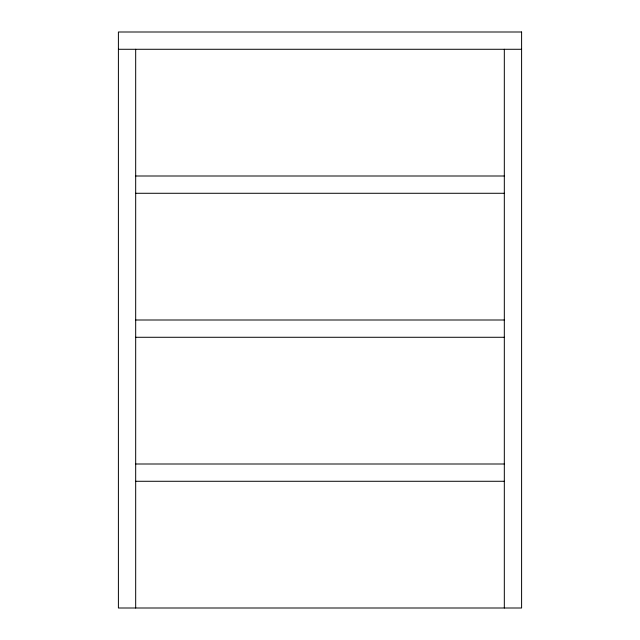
<?xml version="1.0" encoding="UTF-8"?>
<svg xmlns="http://www.w3.org/2000/svg" width="640" height="640" viewBox="0 0 640 640"><rect width="100%" height="100%" fill="white"/><g stroke="black" fill="none" stroke-linecap="round" stroke-linejoin="round"><path stroke-width="0.96" d="M118.4 49.28L521.6 49.28M135.68 176L504.32 176M135.68 193.28L504.32 193.28M135.68 320L504.32 320M135.68 337.28L504.32 337.28M135.68 464L504.32 464M135.68 481.28L504.32 481.28M504.32 49.28L504.32 608M135.68 49.28L135.68 608M521.6 32L118.4 32L118.4 608L521.6 608L521.6 32"/></g></svg>
